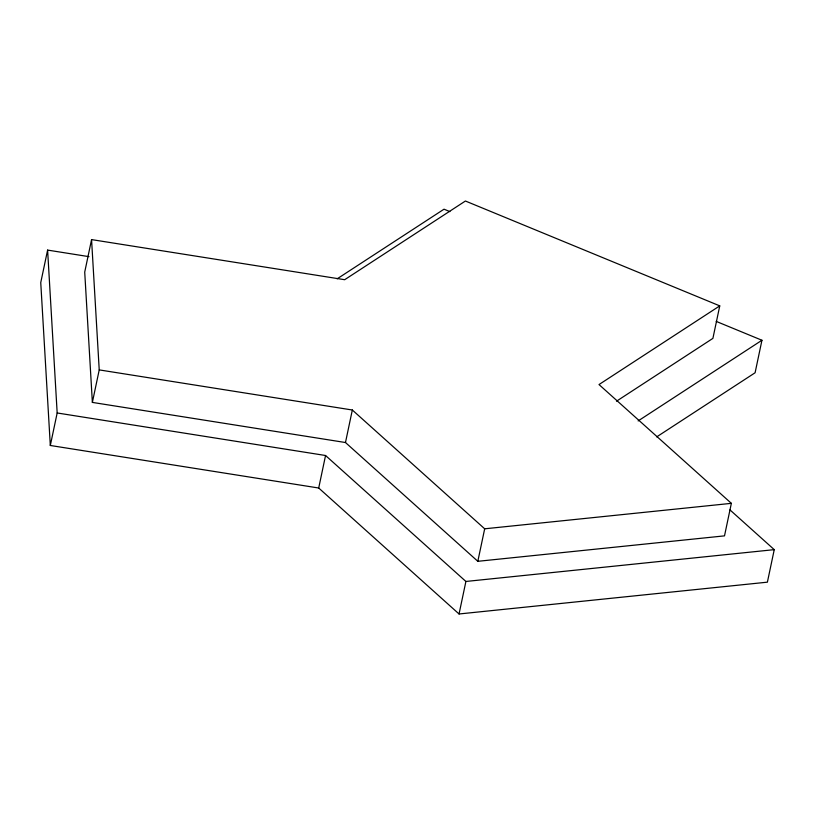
<?xml version="1.0" encoding="UTF-8"?>
<svg xmlns="http://www.w3.org/2000/svg" width="815" height="815" viewBox="0 0 815 815"><rect width="100%" height="100%" fill="white"/><g stroke="black" fill="none" stroke-linecap="round" stroke-linejoin="round"><path stroke-width="1.22" d="M88.988 256.654L47.606 250.093L40.75 282.601L50.316 445.479L318.706 488.012L459.049 613.98L767.394 582.165L774.25 549.646L729.985 509.915M91.565 239.6L84.719 272.108L92.37 402.406L345.478 442.525L477.824 561.311L724.504 535.863L731.361 503.344L599.005 384.558L719.757 305.87L465.416 201.02L344.674 279.708L91.565 239.6L99.226 369.898L92.37 402.406M50.316 445.479L57.172 412.971L47.606 250.093M318.706 488.012L325.552 455.504L57.172 412.971M345.478 442.525L352.325 410.006L99.226 369.898M459.049 613.98L465.905 581.462L325.552 455.504M477.824 561.311L484.68 528.803L352.325 410.006M719.757 305.87L712.901 338.378L616.517 401.194M716.191 321.385L761.943 340.252L755.098 372.761L656.686 436.891M337.155 278.832L444.022 209.19L449.89 211.605M638.135 420.927L761.943 340.252M484.68 528.803L731.361 503.344M465.905 581.462L774.25 549.646"/></g></svg>
